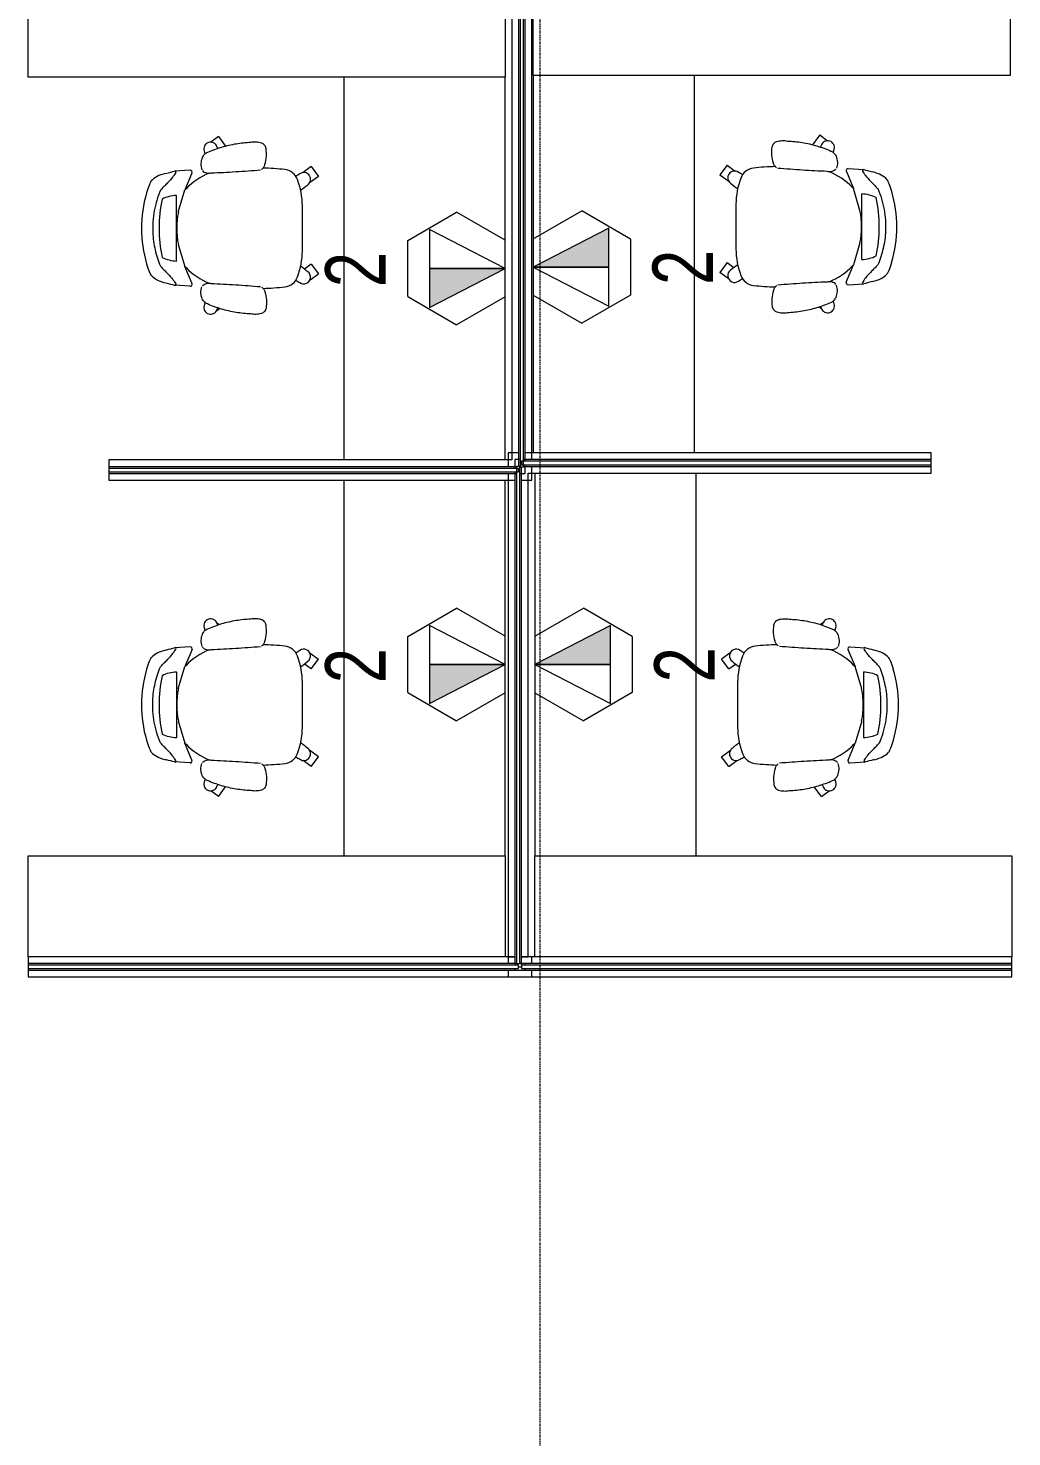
# Model space of a CAD drawing. Header units: inches. Extents: x -1106 to 1409, y -1111 to 918.
# Drawn here: x 34.9 to 181.4, y 576.1 to 785.8 of the extents above; entities that cross this region are included whole.
import ezdxf

# ---------------------------------------------------------------- set-up
doc = ezdxf.new("R2010")
doc.units = ezdxf.units.IN
doc.header["$MEASUREMENT"] = 0
doc.linetypes.add('Grid Line 1_4_', pattern=[0.4375, 0.25, -0.0625, 0.0625, -0.0625])
for name, color, linetype, lineweight in [('A-ANNO-NOTE', 131, 'Continuous', 9), ('I-FURN', 30, 'Continuous', 9), ('S-GRID', 1, 'Continuous', 9)]:
    doc.layers.add(name, color=color, linetype=linetype, lineweight=lineweight)
doc.styles.add('Arial_1', font='arial.ttf', dxfattribs={"width": 0.75, "height": 9})

# ---------------------------------------------------------------- blocks, each defined once
blk = doc.blocks.new('Workstation 3D - Workstation 3D-5467612-7TH FLOOR TELECOM UNDERFLOOR ROUTING PLAN')
at = {"layer": 'I-FURN', "color": 53}
for p, q in [((28.5, -12), (28.5, 59)), ((28.5, 59), (43.5, 59)), ((44.5, 59), (43.5, 59)), ((43.5, 59), (43.5, -14)), ((43.5, 59), (43.5, -12)), ((44.75, 59), (44.5, 59)), ((44.5, 59), (44.5, -14.25)), ((45.25, 59), (44.75, 59)), ((44.75, 59), (44.75, -14)), ((45.25, -14), (45.25, 59)), ((45.5, 59), (45.25, 59)), ((45.5, -15), (45.5, 59)), ((46.5, 59), (45.5, 59)), ((46.5, -16), (46.5, 59)), ((-30.5, 47), (-31.5, 47)), ((-31.5, 47), (-31.5, -13.44)), ((-30.25, 47), (-30.5, 47)), ((-30.5, 47), (-30.5, -13.7)), ((-29.75, 47), (-30.25, 47)), ((-30.25, 47), (-30.25, -14)), ((-29.75, -14), (-29.75, 47)), ((-29.5, 47), (-29.75, 47)), ((-29.5, -13.69), (-29.5, 47)), ((-28.5, 47), (-29.5, 47)), ((-28.5, -13), (-28.5, 47)), ((-2.65, 34.88), (-2.5, 37.23)), ((-2.26, 34.6), (0.31, 35.68)), ((3.6, 36.65), (0.31, 35.68)), ((1.11, 36.91), (10.89, 36.91)), ((8.4, 36.65), (11.69, 35.68)), ((14.21, 34.62), (11.69, 35.68)), ((14.65, 34.88), (14.5, 37.23)), ((19.66, 30.65), (18.8, 31.83)), ((-6.23, 30.93), (-5.94, 30.52)), ((19.66, 30.65), (18.21, 29.6)), ((-1.69, 17.04), (-0.79, 15.8)), ((0.66, 16.86), (-0.79, 15.8)), ((0.66, 16.86), (-0.08, 17.88)), ((13.72, 15.8), (12.77, 17.11)), ((15.17, 16.85), (13.72, 15.8)), ((15.17, 16.85), (14.29, 18.07)), ((28.5, 12), (-28.5, 12)), ((-28.5, -12), (28.5, -12)), ((43.5, -12), (28.5, -12)), ((-31.5, -14.44), (-31.5, -16)), ((-30.5, -14.19), (-30.5, -15)), ((-30.25, -14), (-29.75, -14)), ((-29.5, -14.25), (-29.5, -14.75)), ((44.5, -14.25), (-29.5, -14.25)), ((44.75, -14), (-29.45, -14)), ((43.5, -13), (-28.5, -13)), ((43.5, -14), (43.5, -13)), ((44.5, -14.75), (44.5, -14.25)), ((44.75, -14), (45.25, -14)), ((45, -14.19), (45, -14)), ((-31.5, -16), (-29.45, -16)), ((-30.5, -15), (-29.2, -15)), ((-29.5, -14.75), (44.5, -14.75)), ((-28.71, -15), (44.96, -15)), ((-28.45, -16), (43.5, -16)), ((43.5, -16), (43.5, -15)), ((43.5, -15), (43.5, -16)), ((43.5, -16), (44.71, -16)), ((44.5, -14.75), (44.5, -15)), ((44.5, -15), (44.96, -15)), ((45.71, -16), (46.5, -16))]:
    blk.add_line(p, q, dxfattribs=at)
for centre, radius, start, end in [((6.54, 36.68), 5.43, 153.919, 177.5258), ((5.99, 18.6), 20.92, 77.9805, 101.9468), ((5.46, 36.68), 5.43, 2.4742, 26.0163), ((2.53, 33.61), 3.04, 136.9863, 142.0953), ((6, 25.07), 11.82, 78.2823, 101.7177), ((9.47, 33.61), 3.04, 37.9047, 43.0137), ((-2.35, 34.88), 0.299, 180, 297.7893), ((6.8, 28.48), 9.67, 133.6094, 158.2559), ((5.2, 28.48), 9.67, 21.7801, 46.3906), ((14.35, 34.88), 0.299, 242.2107, 0), ((-5.8, 31.84), 1, 72.0046, 251.9831), ((-9.44, 17.17), 16.11, 74.2063, 75.8105), ((21.44, 17.17), 16.11, 104.1895, 105.8082), ((17.8, 31.84), 1, 287.9954, 107.9954), ((-0.13, 45.84), 16.11, 248.1926, 249.1641), ((12.13, 45.84), 16.11, 290.8253, 291.8014), ((41.47, 25.44), 44.45, 181.8257, 185.9993), ((-29.47, 25.44), 44.45, 354.0007, 358.1762), ((-0.48, 21.04), 2.27, 185.9993, 250.0007), ((11.53, 9.97), 16.11, 145.3177, 147.8075), ((2.88, 30.25), 12.08, 250.0007, 268.9016), ((9.12, 30.25), 12.08, 271.0984, 289.9993), ((12.48, 21.04), 2.27, 289.9993, 354.0007), ((0.47, 9.97), 16.11, 32.1925, 34.6823), ((-1.29, 17.96), 1, 144.0015, 324.0015), ((-12.86, 27.69), 16.11, 320.1956, 324.991), ((6, 193.18), 175.03, 268.9016, 271.0984), ((24.86, 27.69), 16.11, 215.009, 219.8044), ((13.29, 17.96), 1, 215.9985, 35.9985)]:
    blk.add_arc(centre, radius, start, end, dxfattribs=at)
for centre, major_axis, ratio, start_param, end_param in [((6, 26.48), (-17.15, 0), 0.912367, 4.40136, 5.026573), ((8.73, 16.87), (-9.2, 24.13), 0.265011, 0.099323, 0.367123), ((1.08, 41.17), (2.19, 0.61), 0.13132, 1.709994, 2.907856), ((10.92, 41.18), (-2.19, 0.62), 0.126478, 3.441097, 4.597438), ((3.93, 16.63), (8.52, 24.38), 0.258653, 5.910526, 6.182415), ((0.86, 53.4), (3.51, 16.55), 0.017492, 3.360979, 3.598151), ((10.89, 53.34), (-3.75, 16.5), 0.012487, 2.68195, 2.921986), ((2.77, 43.08), (5.26, 6.07), 0.093478, 2.942412, 3.337732), ((9.13, 43), (-5.36, 5.98), 0.09349, 2.943874, 3.3392)]:
    blk.add_ellipse(centre, major_axis=major_axis, ratio=ratio, start_param=start_param, end_param=end_param, dxfattribs=at)
for points, knots in [([(11.67, 39.32), (11.17, 39.52), (10.16, 39.87), (8.59, 40.26), (6.98, 40.46), (5.02, 40.49), (3.19, 40.23), (1.53, 39.77), (0.73, 39.48), (0.33, 39.32)], [-1, -1, -1, -1, -0.861111, -0.722222, -0.583333, -0.444444, -0.222222, -0.111111, 0, 0, 0, 0]), ([(0.33, 39.32), (0.14, 39.12), (-0.24, 38.75), (-0.93, 38.07), (-1.52, 37.54), (-2, 37.18), (-2.19, 37.07), (-2.28, 37.03)], [-1, -1, -1, -1, -0.833333, -0.666667, -0.333333, -0.166667, 0, 0, 0, 0]), ([(14.28, 37.03), (14.19, 37.07), (14, 37.18), (13.52, 37.54), (12.93, 38.07), (12.24, 38.75), (11.86, 39.12), (11.67, 39.32)], [-1, -1, -1, -1, -0.833333, -0.666667, -0.333333, -0.166667, 0, 0, 0, 0]), ([(-6.76, 25.84), (-6.73, 26.58), (-6.58, 28.06), (-6.08, 30.23), (-5.57, 31.64), (-5.27, 32.32)], [3.1822403, 3.1822403, 3.1822403, 3.1822403, 3.3042578, 3.427853, 3.5514483, 3.5514483, 3.5514483, 3.5514483]), ([(-2.23, 31.75), (-2.28, 30.53), (-2.41, 28.09), (-2.59, 25.64), (-2.69, 24.41)], [0.04328253, 0.04328253, 0.04328253, 0.04328253, 0.06236378, 0.08167587, 0.08167587, 0.08167587, 0.08167587]), ([(-2.59, 33.07), (-2.41, 32.9), (-2.16, 32.47), (-2.17, 31.97), (-2.23, 31.75)], [-0.815548, -0.815548, -0.815548, -0.815548, -0.244346, 0.287587, 0.287587, 0.287587, 0.287587]), ([(14.59, 33.07), (14.41, 32.9), (14.16, 32.47), (14.17, 31.97), (14.23, 31.75)], [-0.815548, -0.815548, -0.815548, -0.815548, -0.244346, 0.287587, 0.287587, 0.287587, 0.287587]), ([(14.23, 31.75), (14.28, 30.53), (14.41, 28.09), (14.59, 25.64), (14.69, 24.41)], [0.04328253, 0.04328253, 0.04328253, 0.04328253, 0.06236378, 0.08167587, 0.08167587, 0.08167587, 0.08167587]), ([(18.76, 25.84), (18.73, 26.58), (18.58, 28.06), (18.08, 30.23), (17.57, 31.64), (17.27, 32.32)], [3.1822403, 3.1822403, 3.1822403, 3.1822403, 3.3042578, 3.427853, 3.5514483, 3.5514483, 3.5514483, 3.5514483]), ([(-6.68, 24.26), (-6.76, 24.52), (-6.86, 25.05), (-6.81, 25.59), (-6.76, 25.84)], [2.8426875, 2.8426875, 2.8426875, 2.8426875, 3.098779, 3.34545, 3.34545, 3.34545, 3.34545]), ([(18.68, 24.26), (18.76, 24.52), (18.86, 25.05), (18.81, 25.59), (18.76, 25.84)], [2.8426875, 2.8426875, 2.8426875, 2.8426875, 3.098779, 3.34545, 3.34545, 3.34545, 3.34545])]:
    blk.add_open_spline(points, degree=3, knots=knots, dxfattribs=at)
for points in [[(-5.27, 32.32), (-5.2, 32.49), (-4.99, 32.8), (-4.68, 33.01), (-4.51, 33.08)], [(-4.51, 33.08), (-4.23, 33.2), (-3.62, 33.34), (-3, 33.25), (-2.71, 33.14)], [(16.51, 33.08), (16.23, 33.2), (15.62, 33.34), (15, 33.25), (14.71, 33.14)], [(17.27, 32.32), (17.2, 32.49), (16.99, 32.8), (16.68, 33.01), (16.51, 33.08)], [(-5.88, 23.58), (-6.06, 23.61), (-6.42, 23.76), (-6.63, 24.09), (-6.68, 24.26)], [(-3.48, 23.75), (-3.87, 23.64), (-4.67, 23.5), (-5.48, 23.53), (-5.88, 23.58)], [(-2.76, 24.24), (-2.85, 24.12), (-3.07, 23.92), (-3.34, 23.79), (-3.48, 23.75)], [(14.76, 24.24), (14.85, 24.12), (15.07, 23.92), (15.34, 23.79), (15.48, 23.75)], [(15.48, 23.75), (15.87, 23.64), (16.67, 23.5), (17.48, 23.53), (17.88, 23.58)], [(17.88, 23.58), (18.06, 23.61), (18.42, 23.76), (18.63, 24.09), (18.68, 24.26)]]:
    blk.add_open_spline(points, degree=3, dxfattribs=at)
blk = doc.blocks.new('Workstation 3D - Workstation 3D-5467609-7TH FLOOR TELECOM UNDERFLOOR ROUTING PLAN')
at = {"layer": 'I-FURN', "color": 53}
for p, q in [((44.5, 16), (43.5, 16)), ((43.5, 16), (43.5, 14.44)), ((44.5, 15), (44.5, 14.19)), ((44.75, 15), (44.5, 15)), ((45.5, 15), (45.25, 15)), ((46.5, 16), (45.5, 16)), ((45.5, -59), (45.5, 15)), ((46.5, -59), (46.5, 16)), ((43.5, 13.44), (43.5, -59)), ((44.5, 13.69), (44.5, -59)), ((45.25, 14), (44.75, 14)), ((44.75, 14), (44.75, -59)), ((45.25, -59), (45.25, 14)), ((28.5, 12), (-27.45, 12)), ((28.5, -59), (28.5, 12)), ((28.5, 12), (43.5, 12)), ((43.5, 12), (43.5, -59)), ((-27.45, -12), (28.5, -12)), ((-1.69, -17.04), (-0.79, -15.8)), ((0.66, -16.86), (-0.79, -15.8)), ((13.72, -15.8), (12.77, -17.11)), ((15.17, -16.85), (13.72, -15.8)), ((0.66, -16.86), (-0.08, -17.88)), ((15.17, -16.85), (14.29, -18.07)), ((-6.23, -30.93), (-5.94, -30.52)), ((19.66, -30.65), (18.21, -29.6)), ((19.66, -30.65), (18.8, -31.83)), ((-2.65, -34.88), (-2.5, -37.23)), ((-2.26, -34.6), (0.31, -35.68)), ((14.21, -34.62), (11.69, -35.68)), ((14.65, -34.88), (14.5, -37.23)), ((3.6, -36.65), (0.31, -35.68)), ((1.11, -36.91), (10.89, -36.91)), ((8.4, -36.65), (11.69, -35.68)), ((43.5, -59), (28.5, -59)), ((43.5, -59), (44.5, -59)), ((44.5, -59), (44.75, -59)), ((44.75, -59), (45.25, -59)), ((45.25, -59), (45.5, -59)), ((45.5, -59), (46.5, -59))]:
    blk.add_line(p, q, dxfattribs=at)
for centre, radius, start, end in [((-1.29, -17.96), 1, 35.9985, 215.9985), ((11.53, -9.97), 16.11, 212.1925, 214.6823), ((2.88, -30.25), 12.08, 91.0984, 109.9993), ((-12.86, -27.69), 16.11, 35.009, 39.8044), ((6, -193.18), 175.03, 88.9016, 91.0984), ((9.12, -30.25), 12.08, 70.0007, 88.9016), ((24.86, -27.69), 16.11, 140.1956, 144.991), ((13.29, -17.96), 1, 324.0015, 144.0015), ((0.47, -9.97), 16.11, 325.3177, 327.8075), ((41.47, -25.44), 44.45, 174.0007, 178.1743), ((-0.48, -21.04), 2.27, 109.9993, 174.0007), ((12.48, -21.04), 2.27, 5.9993, 70.0007), ((-29.47, -25.44), 44.45, 1.8238, 5.9993), ((-5.8, -31.84), 1, 108.0169, 287.9954), ((-0.13, -45.84), 16.11, 110.8359, 111.8074), ((17.8, -31.84), 1, 252.0046, 72.0046), ((12.13, -45.84), 16.11, 68.1986, 69.1747), ((-9.44, -17.17), 16.11, 284.1895, 285.7937), ((6.8, -28.48), 9.67, 201.7441, 226.3906), ((5.2, -28.48), 9.67, 313.6094, 338.2199), ((21.44, -17.17), 16.11, 254.1918, 255.8105), ((-2.35, -34.88), 0.299, 62.2107, 180), ((2.53, -33.61), 3.04, 217.9047, 223.0137), ((9.47, -33.61), 3.04, 316.9863, 322.0953), ((14.35, -34.88), 0.299, 360, 117.7893), ((6.54, -36.68), 5.43, 182.4742, 206.081), ((6, -25.07), 11.82, 258.2823, 281.7177), ((5.46, -36.68), 5.43, 333.9837, 357.5258), ((5.99, -18.6), 20.92, 258.0532, 282.0195)]:
    blk.add_arc(centre, radius, start, end, dxfattribs=at)
for centre, major_axis, ratio, start_param, end_param in [((2.77, -43.08), (-5.26, 6.07), 0.093478, 6.087046, 6.482366), ((0.86, -53.4), (-3.51, 16.55), 0.017492, 5.826627, 6.063799), ((10.89, -53.34), (3.75, 16.5), 0.012487, 0.219606, 0.459643), ((9.13, -43), (5.36, 5.98), 0.09349, 6.085578, 6.480904), ((8.73, -16.87), (9.2, 24.13), 0.265011, 2.77447, 3.04227), ((3.93, -16.63), (-8.52, 24.38), 0.258653, 3.242363, 3.514252), ((1.08, -41.17), (-2.19, 0.61), 0.13132, 0.233737, 1.431598), ((6, -26.48), (17.15, 0), 0.912367, 4.398205, 5.023418), ((10.92, -41.18), (2.19, 0.62), 0.126478, 4.827339, 5.983681)]:
    blk.add_ellipse(centre, major_axis=major_axis, ratio=ratio, start_param=start_param, end_param=end_param, dxfattribs=at)
for points, knots in [([(-6.68, -24.26), (-6.76, -24.52), (-6.86, -25.05), (-6.81, -25.59), (-6.76, -25.84)], [2.8426875, 2.8426875, 2.8426875, 2.8426875, 3.098779, 3.34545, 3.34545, 3.34545, 3.34545]), ([(-2.23, -31.75), (-2.28, -30.53), (-2.41, -28.09), (-2.59, -25.64), (-2.69, -24.41)], [0.04328253, 0.04328253, 0.04328253, 0.04328253, 0.06236378, 0.08167587, 0.08167587, 0.08167587, 0.08167587]), ([(14.23, -31.75), (14.28, -30.53), (14.41, -28.09), (14.59, -25.64), (14.69, -24.41)], [0.04328253, 0.04328253, 0.04328253, 0.04328253, 0.06236378, 0.08167587, 0.08167587, 0.08167587, 0.08167587]), ([(18.68, -24.26), (18.76, -24.52), (18.86, -25.05), (18.81, -25.59), (18.76, -25.84)], [2.8426875, 2.8426875, 2.8426875, 2.8426875, 3.098779, 3.34545, 3.34545, 3.34545, 3.34545]), ([(-6.76, -25.84), (-6.73, -26.58), (-6.58, -28.06), (-6.08, -30.23), (-5.57, -31.64), (-5.27, -32.32)], [3.1822403, 3.1822403, 3.1822403, 3.1822403, 3.3042578, 3.427853, 3.5514483, 3.5514483, 3.5514483, 3.5514483]), ([(18.76, -25.84), (18.73, -26.58), (18.58, -28.06), (18.08, -30.23), (17.57, -31.64), (17.27, -32.32)], [3.1822403, 3.1822403, 3.1822403, 3.1822403, 3.3042578, 3.427853, 3.5514483, 3.5514483, 3.5514483, 3.5514483]), ([(-2.59, -33.07), (-2.41, -32.9), (-2.16, -32.47), (-2.17, -31.97), (-2.23, -31.75)], [-0.815548, -0.815548, -0.815548, -0.815548, -0.244346, 0.287587, 0.287587, 0.287587, 0.287587]), ([(14.59, -33.07), (14.41, -32.9), (14.16, -32.47), (14.17, -31.97), (14.23, -31.75)], [-0.815548, -0.815548, -0.815548, -0.815548, -0.244346, 0.287587, 0.287587, 0.287587, 0.287587]), ([(0.33, -39.32), (0.14, -39.12), (-0.24, -38.75), (-0.93, -38.07), (-1.52, -37.54), (-2, -37.18), (-2.19, -37.07), (-2.28, -37.03)], [-1, -1, -1, -1, -0.833333, -0.666667, -0.333333, -0.166667, 0, 0, 0, 0]), ([(14.28, -37.03), (14.19, -37.07), (14, -37.18), (13.52, -37.54), (12.93, -38.07), (12.24, -38.75), (11.86, -39.12), (11.67, -39.32)], [-1, -1, -1, -1, -0.833333, -0.666667, -0.333333, -0.166667, 0, 0, 0, 0]), ([(11.67, -39.32), (11.17, -39.52), (10.16, -39.87), (8.59, -40.26), (6.98, -40.46), (5.02, -40.49), (3.19, -40.23), (1.53, -39.77), (0.73, -39.48), (0.33, -39.32)], [-1, -1, -1, -1, -0.861111, -0.722222, -0.583333, -0.444444, -0.222222, -0.111111, 0, 0, 0, 0])]:
    blk.add_open_spline(points, degree=3, knots=knots, dxfattribs=at)
for points in [[(-5.88, -23.58), (-6.06, -23.61), (-6.42, -23.76), (-6.63, -24.09), (-6.68, -24.26)], [(-3.48, -23.75), (-3.87, -23.64), (-4.67, -23.5), (-5.48, -23.53), (-5.88, -23.58)], [(-2.76, -24.24), (-2.85, -24.12), (-3.07, -23.92), (-3.34, -23.79), (-3.48, -23.75)], [(14.76, -24.24), (14.85, -24.12), (15.07, -23.92), (15.34, -23.79), (15.48, -23.75)], [(15.48, -23.75), (15.87, -23.64), (16.67, -23.5), (17.48, -23.53), (17.88, -23.58)], [(17.88, -23.58), (18.06, -23.61), (18.42, -23.76), (18.63, -24.09), (18.68, -24.26)], [(-5.27, -32.32), (-5.2, -32.49), (-4.99, -32.8), (-4.68, -33.01), (-4.51, -33.08)], [(-4.51, -33.08), (-4.23, -33.2), (-3.62, -33.34), (-3, -33.25), (-2.71, -33.14)], [(16.51, -33.08), (16.23, -33.2), (15.62, -33.34), (15, -33.25), (14.71, -33.14)], [(17.27, -32.32), (17.2, -32.49), (16.99, -32.8), (16.68, -33.01), (16.51, -33.08)]]:
    blk.add_open_spline(points, degree=3, dxfattribs=at)
blk = doc.blocks.new('Workstation 3D - Workstation 3D-V66-7TH FLOOR TELECOM UNDERFLOOR ROUTING PLAN')
at = {"layer": 'I-FURN', "color": 53}
for p, q in [((44.29, 16), (43.5, 16)), ((43.5, 16), (43.5, 14.19)), ((44.5, 15), (44.5, -59)), ((45.5, 15), (45.04, 15)), ((46.5, 16), (45.29, 16)), ((45.5, -59), (45.5, 15)), ((46.5, -59), (46.5, 16)), ((43.5, 13.19), (43.5, -59)), ((45.25, 14), (44.75, 14)), ((44.75, 14), (44.75, -59)), ((45.25, -59), (45.25, 14)), ((28.5, 12), (-27.66, 12)), ((28.5, -59), (28.5, 12)), ((28.5, 12), (43.5, 12)), ((43.5, 12), (43.5, -59)), ((-27.66, -12), (28.5, -12)), ((-1.69, -17.04), (-0.79, -15.8)), ((0.66, -16.86), (-0.79, -15.8)), ((13.72, -15.8), (12.77, -17.11)), ((15.17, -16.85), (13.72, -15.8)), ((0.66, -16.86), (-0.08, -17.88)), ((15.17, -16.85), (14.29, -18.07)), ((-6.23, -30.93), (-5.94, -30.52)), ((19.66, -30.65), (18.21, -29.6)), ((19.66, -30.65), (18.8, -31.83)), ((-2.65, -34.88), (-2.5, -37.23)), ((-2.26, -34.6), (0.31, -35.68)), ((14.21, -34.62), (11.69, -35.68)), ((14.65, -34.88), (14.5, -37.23)), ((3.6, -36.65), (0.31, -35.68)), ((1.11, -36.91), (10.89, -36.91)), ((8.4, -36.65), (11.69, -35.68)), ((43.5, -59), (28.5, -59)), ((43.5, -59), (44.5, -59)), ((44.5, -59), (44.75, -59)), ((44.75, -59), (45.25, -59)), ((45.25, -59), (45.5, -59)), ((45.5, -59), (46.5, -59))]:
    blk.add_line(p, q, dxfattribs=at)
for centre, radius, start, end in [((-1.29, -17.96), 1, 35.9985, 215.9985), ((11.53, -9.97), 16.11, 212.1925, 214.6823), ((2.88, -30.25), 12.08, 91.0984, 109.9993), ((-12.86, -27.69), 16.11, 35.009, 39.8044), ((6, -193.18), 175.03, 88.9016, 91.0984), ((9.12, -30.25), 12.08, 70.0007, 88.9016), ((24.86, -27.69), 16.11, 140.1956, 144.991), ((13.29, -17.96), 1, 324.0015, 144.0015), ((0.47, -9.97), 16.11, 325.3177, 327.8075), ((41.47, -25.44), 44.45, 174.0007, 178.1743), ((-0.48, -21.04), 2.27, 109.9993, 174.0007), ((12.48, -21.04), 2.27, 5.9993, 70.0007), ((-29.47, -25.44), 44.45, 1.8238, 5.9993), ((-5.8, -31.84), 1, 108.0169, 287.9954), ((-0.13, -45.84), 16.11, 110.8359, 111.8074), ((17.8, -31.84), 1, 252.0046, 72.0046), ((12.13, -45.84), 16.11, 68.1986, 69.1747), ((-9.44, -17.17), 16.11, 284.1895, 285.7937), ((6.8, -28.48), 9.67, 201.7441, 226.3906), ((5.2, -28.48), 9.67, 313.6094, 338.2199), ((21.44, -17.17), 16.11, 254.1918, 255.8105), ((-2.35, -34.88), 0.299, 62.2107, 180), ((2.53, -33.61), 3.04, 217.9047, 223.0137), ((9.47, -33.61), 3.04, 316.9863, 322.0953), ((14.35, -34.88), 0.299, 360, 117.7893), ((6.54, -36.68), 5.43, 182.4742, 206.081), ((6, -25.07), 11.82, 258.2823, 281.7177), ((5.46, -36.68), 5.43, 333.9837, 357.5258), ((5.99, -18.6), 20.92, 258.0532, 282.0195)]:
    blk.add_arc(centre, radius, start, end, dxfattribs=at)
for centre, major_axis, ratio, start_param, end_param in [((2.77, -43.08), (-5.26, 6.07), 0.093478, 6.087046, 6.482366), ((0.86, -53.4), (-3.51, 16.55), 0.017492, 5.826627, 6.063799), ((10.89, -53.34), (3.75, 16.5), 0.012487, 0.219606, 0.459643), ((9.13, -43), (5.36, 5.98), 0.09349, 6.085578, 6.480904), ((8.73, -16.87), (9.2, 24.13), 0.265011, 2.77447, 3.04227), ((3.93, -16.63), (-8.52, 24.38), 0.258653, 3.242363, 3.514252), ((1.08, -41.17), (-2.19, 0.61), 0.13132, 0.233737, 1.431598), ((6, -26.48), (17.15, 0), 0.912367, 4.398205, 5.023418), ((10.92, -41.18), (2.19, 0.62), 0.126478, 4.827339, 5.983681)]:
    blk.add_ellipse(centre, major_axis=major_axis, ratio=ratio, start_param=start_param, end_param=end_param, dxfattribs=at)
for points, knots in [([(-6.68, -24.26), (-6.76, -24.52), (-6.86, -25.05), (-6.81, -25.59), (-6.76, -25.84)], [2.8426875, 2.8426875, 2.8426875, 2.8426875, 3.098779, 3.34545, 3.34545, 3.34545, 3.34545]), ([(-2.23, -31.75), (-2.28, -30.53), (-2.41, -28.09), (-2.59, -25.64), (-2.69, -24.41)], [0.04328253, 0.04328253, 0.04328253, 0.04328253, 0.06236378, 0.08167587, 0.08167587, 0.08167587, 0.08167587]), ([(14.23, -31.75), (14.28, -30.53), (14.41, -28.09), (14.59, -25.64), (14.69, -24.41)], [0.04328253, 0.04328253, 0.04328253, 0.04328253, 0.06236378, 0.08167587, 0.08167587, 0.08167587, 0.08167587]), ([(18.68, -24.26), (18.76, -24.52), (18.86, -25.05), (18.81, -25.59), (18.76, -25.84)], [2.8426875, 2.8426875, 2.8426875, 2.8426875, 3.098779, 3.34545, 3.34545, 3.34545, 3.34545]), ([(-6.76, -25.84), (-6.73, -26.58), (-6.58, -28.06), (-6.08, -30.23), (-5.57, -31.64), (-5.27, -32.32)], [3.1822403, 3.1822403, 3.1822403, 3.1822403, 3.3042578, 3.427853, 3.5514483, 3.5514483, 3.5514483, 3.5514483]), ([(18.76, -25.84), (18.73, -26.58), (18.58, -28.06), (18.08, -30.23), (17.57, -31.64), (17.27, -32.32)], [3.1822403, 3.1822403, 3.1822403, 3.1822403, 3.3042578, 3.427853, 3.5514483, 3.5514483, 3.5514483, 3.5514483]), ([(-2.59, -33.07), (-2.41, -32.9), (-2.16, -32.47), (-2.17, -31.97), (-2.23, -31.75)], [-0.815548, -0.815548, -0.815548, -0.815548, -0.244346, 0.287587, 0.287587, 0.287587, 0.287587]), ([(14.59, -33.07), (14.41, -32.9), (14.16, -32.47), (14.17, -31.97), (14.23, -31.75)], [-0.815548, -0.815548, -0.815548, -0.815548, -0.244346, 0.287587, 0.287587, 0.287587, 0.287587]), ([(0.33, -39.32), (0.14, -39.12), (-0.24, -38.75), (-0.93, -38.07), (-1.52, -37.54), (-2, -37.18), (-2.19, -37.07), (-2.28, -37.03)], [-1, -1, -1, -1, -0.833333, -0.666667, -0.333333, -0.166667, 0, 0, 0, 0]), ([(14.28, -37.03), (14.19, -37.07), (14, -37.18), (13.52, -37.54), (12.93, -38.07), (12.24, -38.75), (11.86, -39.12), (11.67, -39.32)], [-1, -1, -1, -1, -0.833333, -0.666667, -0.333333, -0.166667, 0, 0, 0, 0]), ([(11.67, -39.32), (11.17, -39.52), (10.16, -39.87), (8.59, -40.26), (6.98, -40.46), (5.02, -40.49), (3.19, -40.23), (1.53, -39.77), (0.73, -39.48), (0.33, -39.32)], [-1, -1, -1, -1, -0.861111, -0.722222, -0.583333, -0.444444, -0.222222, -0.111111, 0, 0, 0, 0])]:
    blk.add_open_spline(points, degree=3, knots=knots, dxfattribs=at)
for points in [[(-5.88, -23.58), (-6.06, -23.61), (-6.42, -23.76), (-6.63, -24.09), (-6.68, -24.26)], [(-3.48, -23.75), (-3.87, -23.64), (-4.67, -23.5), (-5.48, -23.53), (-5.88, -23.58)], [(-2.76, -24.24), (-2.85, -24.12), (-3.07, -23.92), (-3.34, -23.79), (-3.48, -23.75)], [(14.76, -24.24), (14.85, -24.12), (15.07, -23.92), (15.34, -23.79), (15.48, -23.75)], [(15.48, -23.75), (15.87, -23.64), (16.67, -23.5), (17.48, -23.53), (17.88, -23.58)], [(17.88, -23.58), (18.06, -23.61), (18.42, -23.76), (18.63, -24.09), (18.68, -24.26)], [(-5.27, -32.32), (-5.2, -32.49), (-4.99, -32.8), (-4.68, -33.01), (-4.51, -33.08)], [(-4.51, -33.08), (-4.23, -33.2), (-3.62, -33.34), (-3, -33.25), (-2.71, -33.14)], [(16.51, -33.08), (16.23, -33.2), (15.62, -33.34), (15, -33.25), (14.71, -33.14)], [(17.27, -32.32), (17.2, -32.49), (16.99, -32.8), (16.68, -33.01), (16.51, -33.08)]]:
    blk.add_open_spline(points, degree=3, dxfattribs=at)
blk = doc.blocks.new('Workstation 3D - Workstation 3D-V67-7TH FLOOR TELECOM UNDERFLOOR ROUTING PLAN')
at = {"layer": 'I-FURN', "color": 53}
for p, q in [((28.5, -12), (28.5, 59)), ((28.5, 59), (43.5, 59)), ((44.5, 59), (43.5, 59)), ((43.5, 59), (43.5, -14)), ((43.5, 59), (43.5, -12)), ((44.75, 59), (44.5, 59)), ((44.5, 59), (44.5, -14.25)), ((45.25, 59), (44.75, 59)), ((44.75, 59), (44.75, -14)), ((45.25, -14), (45.25, 59)), ((45.5, 59), (45.25, 59)), ((45.5, -15), (45.5, 59)), ((46.5, 59), (45.5, 59)), ((46.5, -16), (46.5, 59)), ((-30.5, 47), (-31.5, 47)), ((-31.5, 47), (-31.5, -13.44)), ((-30.25, 47), (-30.5, 47)), ((-30.5, 47), (-30.5, -13.7)), ((-29.75, 47), (-30.25, 47)), ((-30.25, 47), (-30.25, -14)), ((-29.75, -14), (-29.75, 47)), ((-29.5, 47), (-29.75, 47)), ((-29.5, -13.69), (-29.5, 47)), ((-28.5, 47), (-29.5, 47)), ((-28.5, -13), (-28.5, 47)), ((-2.65, 34.88), (-2.5, 37.23)), ((-2.26, 34.6), (0.31, 35.68)), ((3.6, 36.65), (0.31, 35.68)), ((1.11, 36.91), (10.89, 36.91)), ((8.4, 36.65), (11.69, 35.68)), ((14.21, 34.62), (11.69, 35.68)), ((14.65, 34.88), (14.5, 37.23)), ((19.66, 30.65), (18.8, 31.83)), ((-6.23, 30.93), (-5.94, 30.52)), ((19.66, 30.65), (18.21, 29.6)), ((-1.69, 17.04), (-0.79, 15.8)), ((0.66, 16.86), (-0.79, 15.8)), ((0.66, 16.86), (-0.08, 17.88)), ((13.72, 15.8), (12.77, 17.11)), ((15.17, 16.85), (13.72, 15.8)), ((15.17, 16.85), (14.29, 18.07)), ((28.5, 12), (-28.5, 12)), ((-28.5, -12), (28.5, -12)), ((43.5, -12), (28.5, -12)), ((-31.5, -14.44), (-31.5, -16)), ((-30.5, -14.19), (-30.5, -15)), ((-30.25, -14), (-29.75, -14)), ((-29.5, -14.25), (-29.5, -14.75)), ((44.5, -14.25), (-29.5, -14.25)), ((44.75, -14), (-29.45, -14)), ((43.5, -13), (-28.5, -13)), ((43.5, -14), (43.5, -13)), ((44.5, -14.75), (44.5, -14.25)), ((44.75, -14), (45.25, -14)), ((45, -14.44), (45, -14)), ((-31.5, -16), (-29.45, -16)), ((-30.5, -15), (-29.2, -15)), ((-29.5, -14.75), (44.5, -14.75)), ((-28.71, -15), (44.75, -15)), ((-28.45, -16), (43.5, -16)), ((43.5, -16), (43.5, -15)), ((43.5, -15), (43.5, -16)), ((43.5, -16), (44.5, -16)), ((44.5, -14.75), (44.5, -15)), ((44.5, -15), (44.75, -15)), ((45.25, -15), (45.5, -15)), ((45.5, -16), (46.5, -16))]:
    blk.add_line(p, q, dxfattribs=at)
for centre, radius, start, end in [((6.54, 36.68), 5.43, 153.919, 177.5258), ((5.99, 18.6), 20.92, 77.9805, 101.9468), ((5.46, 36.68), 5.43, 2.4742, 26.0163), ((2.53, 33.61), 3.04, 136.9863, 142.0953), ((6, 25.07), 11.82, 78.2823, 101.7177), ((9.47, 33.61), 3.04, 37.9047, 43.0137), ((-2.35, 34.88), 0.299, 180, 297.7893), ((6.8, 28.48), 9.67, 133.6094, 158.2559), ((5.2, 28.48), 9.67, 21.7801, 46.3906), ((14.35, 34.88), 0.299, 242.2107, 0), ((-5.8, 31.84), 1, 72.0046, 251.9831), ((-9.44, 17.17), 16.11, 74.2063, 75.8105), ((21.44, 17.17), 16.11, 104.1895, 105.8082), ((17.8, 31.84), 1, 287.9954, 107.9954), ((-0.13, 45.84), 16.11, 248.1926, 249.1641), ((12.13, 45.84), 16.11, 290.8253, 291.8014), ((41.47, 25.44), 44.45, 181.8257, 185.9993), ((-29.47, 25.44), 44.45, 354.0007, 358.1762), ((-0.48, 21.04), 2.27, 185.9993, 250.0007), ((11.53, 9.97), 16.11, 145.3177, 147.8075), ((2.88, 30.25), 12.08, 250.0007, 268.9016), ((9.12, 30.25), 12.08, 271.0984, 289.9993), ((12.48, 21.04), 2.27, 289.9993, 354.0007), ((0.47, 9.97), 16.11, 32.1925, 34.6823), ((-1.29, 17.96), 1, 144.0015, 324.0015), ((-12.86, 27.69), 16.11, 320.1956, 324.991), ((6, 193.18), 175.03, 268.9016, 271.0984), ((24.86, 27.69), 16.11, 215.009, 219.8044), ((13.29, 17.96), 1, 215.9985, 35.9985)]:
    blk.add_arc(centre, radius, start, end, dxfattribs=at)
for centre, major_axis, ratio, start_param, end_param in [((6, 26.48), (-17.15, 0), 0.912367, 4.40136, 5.026573), ((8.73, 16.87), (-9.2, 24.13), 0.265011, 0.099323, 0.367123), ((1.08, 41.17), (2.19, 0.61), 0.13132, 1.709994, 2.907856), ((10.92, 41.18), (-2.19, 0.62), 0.126478, 3.441097, 4.597438), ((3.93, 16.63), (8.52, 24.38), 0.258653, 5.910526, 6.182415), ((0.86, 53.4), (3.51, 16.55), 0.017492, 3.360979, 3.598151), ((10.89, 53.34), (-3.75, 16.5), 0.012487, 2.68195, 2.921986), ((2.77, 43.08), (5.26, 6.07), 0.093478, 2.942412, 3.337732), ((9.13, 43), (-5.36, 5.98), 0.09349, 2.943874, 3.3392)]:
    blk.add_ellipse(centre, major_axis=major_axis, ratio=ratio, start_param=start_param, end_param=end_param, dxfattribs=at)
for points, knots in [([(11.67, 39.32), (11.17, 39.52), (10.16, 39.87), (8.59, 40.26), (6.98, 40.46), (5.02, 40.49), (3.19, 40.23), (1.53, 39.77), (0.73, 39.48), (0.33, 39.32)], [-1, -1, -1, -1, -0.861111, -0.722222, -0.583333, -0.444444, -0.222222, -0.111111, 0, 0, 0, 0]), ([(0.33, 39.32), (0.14, 39.12), (-0.24, 38.75), (-0.93, 38.07), (-1.52, 37.54), (-2, 37.18), (-2.19, 37.07), (-2.28, 37.03)], [-1, -1, -1, -1, -0.833333, -0.666667, -0.333333, -0.166667, 0, 0, 0, 0]), ([(14.28, 37.03), (14.19, 37.07), (14, 37.18), (13.52, 37.54), (12.93, 38.07), (12.24, 38.75), (11.86, 39.12), (11.67, 39.32)], [-1, -1, -1, -1, -0.833333, -0.666667, -0.333333, -0.166667, 0, 0, 0, 0]), ([(-6.76, 25.84), (-6.73, 26.58), (-6.58, 28.06), (-6.08, 30.23), (-5.57, 31.64), (-5.27, 32.32)], [3.1822403, 3.1822403, 3.1822403, 3.1822403, 3.3042578, 3.427853, 3.5514483, 3.5514483, 3.5514483, 3.5514483]), ([(-2.23, 31.75), (-2.28, 30.53), (-2.41, 28.09), (-2.59, 25.64), (-2.69, 24.41)], [0.04328253, 0.04328253, 0.04328253, 0.04328253, 0.06236378, 0.08167587, 0.08167587, 0.08167587, 0.08167587]), ([(-2.59, 33.07), (-2.41, 32.9), (-2.16, 32.47), (-2.17, 31.97), (-2.23, 31.75)], [-0.815548, -0.815548, -0.815548, -0.815548, -0.244346, 0.287587, 0.287587, 0.287587, 0.287587]), ([(14.59, 33.07), (14.41, 32.9), (14.16, 32.47), (14.17, 31.97), (14.23, 31.75)], [-0.815548, -0.815548, -0.815548, -0.815548, -0.244346, 0.287587, 0.287587, 0.287587, 0.287587]), ([(14.23, 31.75), (14.28, 30.53), (14.41, 28.09), (14.59, 25.64), (14.69, 24.41)], [0.04328253, 0.04328253, 0.04328253, 0.04328253, 0.06236378, 0.08167587, 0.08167587, 0.08167587, 0.08167587]), ([(18.76, 25.84), (18.73, 26.58), (18.58, 28.06), (18.08, 30.23), (17.57, 31.64), (17.27, 32.32)], [3.1822403, 3.1822403, 3.1822403, 3.1822403, 3.3042578, 3.427853, 3.5514483, 3.5514483, 3.5514483, 3.5514483]), ([(-6.68, 24.26), (-6.76, 24.52), (-6.86, 25.05), (-6.81, 25.59), (-6.76, 25.84)], [2.8426875, 2.8426875, 2.8426875, 2.8426875, 3.098779, 3.34545, 3.34545, 3.34545, 3.34545]), ([(18.68, 24.26), (18.76, 24.52), (18.86, 25.05), (18.81, 25.59), (18.76, 25.84)], [2.8426875, 2.8426875, 2.8426875, 2.8426875, 3.098779, 3.34545, 3.34545, 3.34545, 3.34545])]:
    blk.add_open_spline(points, degree=3, knots=knots, dxfattribs=at)
for points in [[(-5.27, 32.32), (-5.2, 32.49), (-4.99, 32.8), (-4.68, 33.01), (-4.51, 33.08)], [(-4.51, 33.08), (-4.23, 33.2), (-3.62, 33.34), (-3, 33.25), (-2.71, 33.14)], [(16.51, 33.08), (16.23, 33.2), (15.62, 33.34), (15, 33.25), (14.71, 33.14)], [(17.27, 32.32), (17.2, 32.49), (16.99, 32.8), (16.68, 33.01), (16.51, 33.08)], [(-5.88, 23.58), (-6.06, 23.61), (-6.42, 23.76), (-6.63, 24.09), (-6.68, 24.26)], [(-3.48, 23.75), (-3.87, 23.64), (-4.67, 23.5), (-5.48, 23.53), (-5.88, 23.58)], [(-2.76, 24.24), (-2.85, 24.12), (-3.07, 23.92), (-3.34, 23.79), (-3.48, 23.75)], [(14.76, 24.24), (14.85, 24.12), (15.07, 23.92), (15.34, 23.79), (15.48, 23.75)], [(15.48, 23.75), (15.87, 23.64), (16.67, 23.5), (17.48, 23.53), (17.88, 23.58)], [(17.88, 23.58), (18.06, 23.61), (18.42, 23.76), (18.63, 24.09), (18.68, 24.26)]]:
    blk.add_open_spline(points, degree=3, dxfattribs=at)
blk = doc.blocks.new('18433_1 - AEO NY - CENTRAL_rvt-1-7TH FLOOR TELECOM UNDERFLOOR ROUTING PLAN')
at = {"layer": 'S-GRID', "linetype": 'Grid Line 1_4_'}
blk.add_line((111.15, -529.37), (111.15, 870.85), dxfattribs=at)
at = {"color": 53, "lineweight": 9}
for name, p, rotation in [('Workstation 3D - Workstation 3D-5467612-7TH FLOOR TELECOM UNDERFLOOR ROUTING PLAN', (93.91, 750.04), 90.0000000000001), ('Workstation 3D - Workstation 3D-V66-7TH FLOOR TELECOM UNDERFLOOR ROUTING PLAN', (122.1, 750.26), 89.9999999999999), ('Workstation 3D - Workstation 3D-V67-7TH FLOOR TELECOM UNDERFLOOR ROUTING PLAN', (122.35, 691.09), 269.9999999999999), ('Workstation 3D - Workstation 3D-5467609-7TH FLOOR TELECOM UNDERFLOOR ROUTING PLAN', (93.91, 691.09), 270.0000000000001)]:
    blk.add_blockref(name, p, dxfattribs=dict(at, rotation=rotation))

msp = doc.modelspace()

# ---------------------------------------------------------------- block references
at = {"lineweight": 5}
msp.add_blockref('18433_1 - AEO NY - CENTRAL_rvt-1-7TH FLOOR TELECOM UNDERFLOOR ROUTING PLAN', (0, 0), dxfattribs=at)

# ---------------------------------------------------------------- next in the draw order: hatches: boundary and pattern name
at = {"layer": 'A-ANNO-NOTE'}
for points in [[(121.35, 750.26), (121.35, 756.06), (110.1, 750.26)], [(94.66, 744.24), (105.91, 750.04), (94.66, 750.04)], [(121.6, 691.09), (121.6, 696.9), (110.35, 691.09)], [(94.66, 685.29), (105.91, 691.09), (94.66, 691.09)]]:
    msp.add_hatch(color=256, dxfattribs=at).paths.add_polyline_path(points, flags=0)

# ---------------------------------------------------------------- next in the draw order: linework, layer by layer
for p, q in [((91.42, 754.22), (98.68, 758.41)), ((105.91, 754.24), (98.68, 758.41)), ((110.1, 754.45), (117.33, 758.62)), ((124.59, 754.43), (117.33, 758.62)), ((121.35, 756.06), (110.1, 750.26)), ((121.35, 750.26), (121.35, 756.06)), ((91.42, 745.87), (91.42, 754.22)), ((105.91, 745.85), (105.91, 754.24)), ((110.1, 754.45), (110.1, 746.06)), ((124.59, 754.43), (124.59, 746.08)), ((105.91, 750.04), (94.66, 750.04)), ((94.66, 750.04), (94.66, 744.24)), ((94.66, 744.24), (105.91, 750.04)), ((94.66, 750.04), (105.91, 750.04)), ((110.1, 750.26), (121.35, 750.26)), ((121.35, 750.26), (110.1, 750.26)), ((91.42, 745.87), (98.68, 741.68)), ((105.91, 745.85), (98.68, 741.68)), ((110.1, 746.06), (117.33, 741.89)), ((124.59, 746.08), (117.33, 741.89)), ((91.42, 695.27), (98.68, 699.46)), ((105.91, 695.29), (98.68, 699.46)), ((110.35, 695.29), (117.58, 699.46)), ((124.85, 695.27), (117.58, 699.46)), ((121.6, 696.9), (110.35, 691.09)), ((121.6, 691.09), (121.6, 696.9)), ((91.42, 686.92), (91.42, 695.27)), ((105.91, 686.9), (105.91, 695.29)), ((110.35, 695.29), (110.35, 686.9)), ((124.85, 695.27), (124.85, 686.92)), ((105.91, 691.09), (94.66, 691.09)), ((94.66, 691.09), (94.66, 685.29)), ((94.66, 685.29), (105.91, 691.09)), ((94.66, 691.09), (105.91, 691.09)), ((110.35, 691.09), (121.6, 691.09)), ((121.6, 691.09), (110.35, 691.09)), ((91.42, 686.92), (98.68, 682.72)), ((105.91, 686.9), (98.68, 682.72)), ((110.35, 686.9), (117.58, 682.72)), ((124.85, 686.92), (117.58, 682.72))]:
    msp.add_line(p, q, dxfattribs=at)
at = {"layer": 'A-ANNO-NOTE', "lineweight": 20}
for p, q in [((94.66, 755.85), (94.66, 744.24)), ((105.91, 750.04), (94.66, 755.85)), ((121.35, 756.06), (110.1, 750.26)), ((121.35, 744.45), (121.35, 756.06)), ((94.66, 744.24), (105.91, 750.04)), ((110.1, 750.26), (121.35, 744.45)), ((94.66, 696.9), (94.66, 685.29)), ((105.91, 691.09), (94.66, 696.9)), ((121.6, 696.9), (110.35, 691.09)), ((121.6, 685.29), (121.6, 696.9)), ((94.66, 685.29), (105.91, 691.09)), ((110.35, 691.09), (121.6, 685.29))]:
    msp.add_line(p, q, dxfattribs=at)

# ---------------------------------------------------------------- next in the draw order: texts
at = {"layer": 'A-ANNO-NOTE', "char_height": 9, "width": 6.363, "attachment_point": 1, "rotation": 90, "style": 'Arial_1'}
for insert in [(79.13, 747.26), (127.86, 747.59), (79.13, 688.31), (128.12, 688.43)]:
    msp.add_mtext('2', dxfattribs=dict(at, insert=insert))

doc.saveas('drawing.dxf')
